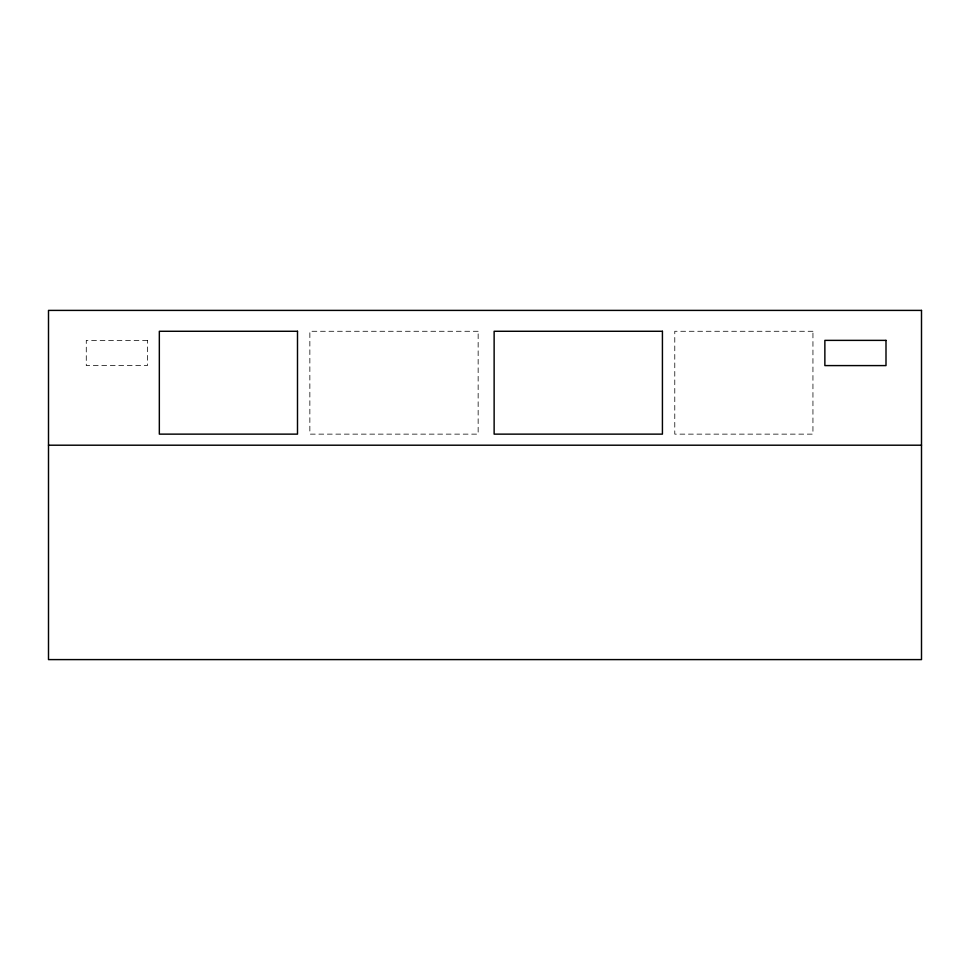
<?xml version="1.0" encoding="UTF-8"?>
<svg xmlns="http://www.w3.org/2000/svg" width="970" height="970" viewBox="0 0 970 970"><rect width="100%" height="100%" fill="white"/><g stroke="black" fill="none" stroke-linecap="round" stroke-linejoin="round"><path stroke-width="0.73" stroke-dasharray="4.85 3.64" d="M478.149 331.279L309.854 331.279L309.854 434.136L478.149 434.136L478.149 331.279M812.945 331.279L674.78 331.279L674.78 434.136L812.945 434.136L812.945 331.279M147.416 340.373L86.281 340.373L86.281 365.593L147.416 365.593L147.416 340.373"/><path stroke-width="1.45" d="M48.5 445.206L921.5 445.206M921.5 310.4L48.5 310.4L48.5 659.6L921.5 659.6L921.5 310.4M297.499 331.279L159.335 331.279L159.335 434.136L297.499 434.136L297.499 331.279M662.425 331.279L494.13 331.279L494.13 434.136L662.425 434.136L662.425 331.279M885.998 340.373L824.864 340.373L824.864 365.593L885.998 365.593L885.998 340.373"/></g></svg>
